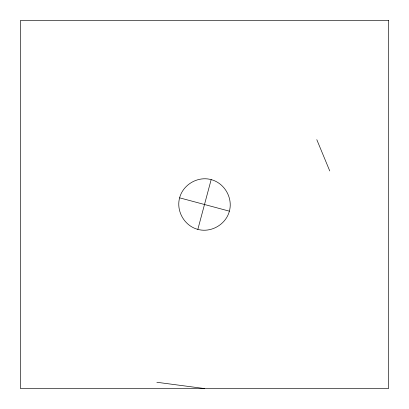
<?xml version="1.0" encoding="UTF-8"?>
<svg xmlns="http://www.w3.org/2000/svg" width="409" height="409" viewBox="0 0 409 409"><rect width="100%" height="100%" fill="white"/><g stroke="black" fill="none" stroke-linecap="round" stroke-linejoin="round"><path stroke-width="0.61" d="M179.612 197.833C175.957 211.131 184.49 225.901 197.833 229.388C211.131 233.043 225.901 224.51 229.388 211.167C233.043 197.869 224.51 183.099 211.167 179.612C197.869 175.957 183.099 184.49 179.612 197.833L229.388 211.167M197.833 229.388L211.167 179.612M156.867 382.277L204.5 388.55M316.796 139.663L329.751 170.942M388.55 20.45L20.45 20.45L20.45 388.55L388.55 388.55L388.55 20.45"/></g></svg>
